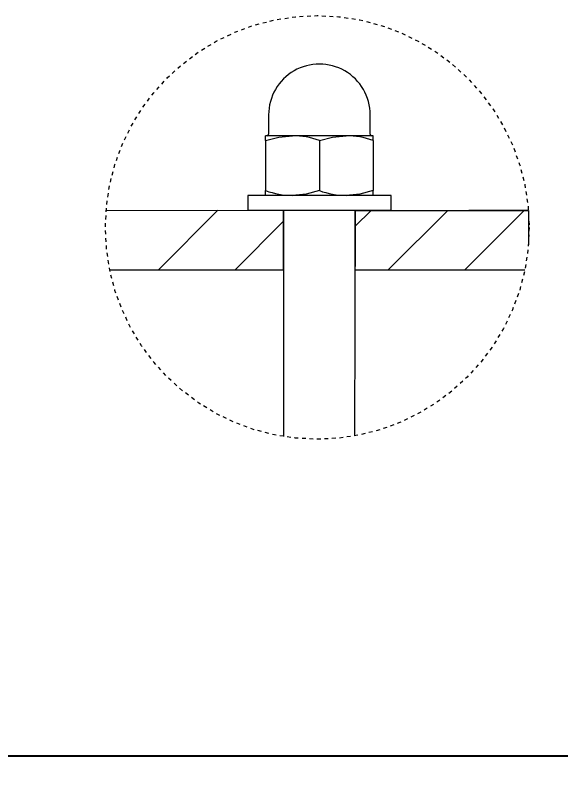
# Model space of a CAD drawing. Header units: inches. Extents: x -10 to 169, y -3 to 129.
# Drawn here: x 15 to 29.56, y -2.64 to 18.23 of the extents above; entities that cross this region are included whole.
import ezdxf

# ---------------------------------------------------------------- set-up
doc = ezdxf.new("R2010")
doc.units = ezdxf.units.IN
doc.linetypes.add('HIDDEN', pattern=[1.905, 1.27, -0.635])
for name, color, linetype, lineweight in [('ZANO_R', 7, 'Continuous', 0), ('ZANO_R_przerywana', 250, 'HIDDEN', 0), ('ZANO_W', 1, 'Continuous', 0)]:
    doc.layers.add(name, color=color, linetype=linetype, lineweight=lineweight)
doc.styles.get("Standard").update_dxf_attribs({"font": 'arial.ttf'})
doc.dimstyles.new('amerykanie', dxfattribs={"dimtxt": 50, "dimasz": 50, "dimexe": 0.5, "dimexo": 0.5, "dimgap": 1, "dimtad": 1, "dimdec": 0, "dimzin": 0, "dimlunit": 5, "dimtxsty": 'Standard', "dimcen": 0.09, "dimclrd": 1, "dimclre": 1, "dimclrt": 1, "dimazin": 0, "dimtfac": 1, "dimtdec": 0, "dimtmove": 0, "dimatfit": 3, "dimfxl": 1, "dimtzin": 0, "dimarcsym": 1})

# ---------------------------------------------------------------- blocks, each defined once
blk = doc.blocks.new('*D361')
at = {"layer": 'ZANO_W', "color": 1, "lineweight": -2}
for p, q in [((5.769, 2.464), (5.769, -2.055)), ((60.493, 2.464), (60.493, -2.055)), ((6.769, -1.555), (59.493, -1.555))]:
    blk.add_line(p, q, dxfattribs=at)
at = {"layer": 'ZANO_W', "color": 1}
for points in [[(6.769, -1.389), (6.769, -1.722), (5.769, -1.555)], [(59.493, -1.722), (59.493, -1.389), (60.493, -1.555)]]:
    blk.add_solid(points, dxfattribs=at)
at = {"layer": 'ZANO_W', "color": 1, "insert": (33.131, -0.215), "char_height": 1.625, "attachment_point": 5}
blk.add_mtext('54 3/4', dxfattribs=at)

msp = doc.modelspace()

# ---------------------------------------------------------------- linework, layer by layer
at = {"layer": 'ZANO_R'}
for p, q in [((21.75884, 15.58274), (21.75884, 15.06396)), ((24.47248, 15.06396), (24.47248, 15.58274)), ((21.67902, 14.89574), (21.67902, 15.02405)), ((22.39734, 15.02405), (21.67902, 15.02405)), ((21.67902, 14.89574), (22.03094, 14.98883)), ((21.67902, 14.89574), (21.67902, 13.5561)), ((22.03094, 14.98883), (22.39734, 15.02405)), ((23.83397, 15.02405), (22.39734, 15.02405)), ((23.11566, 14.89574), (23.46758, 14.98883)), ((23.11566, 14.89574), (23.11566, 13.5561)), ((23.46758, 14.98883), (23.83397, 15.02405)), ((24.5523, 15.02405), (23.83397, 15.02405)), ((24.5523, 14.89574), (24.5523, 15.02405)), ((24.5523, 14.89574), (24.5523, 13.5561)), ((21.20014, 13.42779), (21.20014, 13.02872)), ((25.03117, 13.42779), (21.20014, 13.42779)), ((21.67902, 13.42779), (21.67902, 13.5561)), ((22.76374, 13.46301), (22.39734, 13.42779)), ((23.11566, 13.5561), (22.76374, 13.46301)), ((24.20037, 13.46301), (23.83397, 13.42779)), ((24.5523, 13.5561), (24.20037, 13.46301)), ((24.5523, 13.42779), (24.5523, 13.5561)), ((25.03117, 13.02872), (25.03117, 13.42779)), ((17.41597, 13.0323), (22.1579, 13.02872)), ((18.80441, 11.43246), (20.40225, 13.03029)), ((25.03117, 13.02872), (21.20014, 13.02872)), ((22.1579, 11.43246), (22.1579, 13.02872)), ((22.1579, 13.02872), (22.1579, 6.98217)), ((24.07342, 13.02872), (24.05693, 6.9985)), ((24.07342, 11.43246), (24.07342, 13.02872)), ((24.07342, 13.02872), (28.70258, 13.02872)), ((24.07342, 12.60579), (24.49635, 13.02872)), ((24.94792, 11.43246), (26.54418, 13.02872)), ((26.99576, 11.43246), (28.59202, 13.02872)), ((28.70258, 13.02872), (27.10632, 13.02872)), ((20.85225, 11.43246), (22.1579, 12.73811)), ((22.1579, 11.43246), (17.51312, 11.43246)), ((28.60568, 11.43246), (24.07342, 11.43246))]:
    msp.add_line(p, q, dxfattribs=at)
msp.add_lwpolyline([(28.70258, 13.02872), (28.70258, 12.10894)], dxfattribs=at)
for centre, radius, start, end in [((23.11566, 15.58275), 1.35682, 359.999731, 180.000269), ((21.71892, 15.06397), 0.03992, 270.002935, 359.990235), ((24.5124, 15.06397), 0.03992, 180.009765, 269.997065), ((22.37897, 12.84648), 2.17765, 70.226957, 89.516766), ((23.81561, 12.84648), 2.17765, 70.226957, 89.516766), ((22.41572, 15.6055), 2.17779, 250.227931, 269.516264), ((23.85236, 15.6055), 2.17779, 250.227931, 269.516264)]:
    msp.add_arc(centre, radius, start, end, dxfattribs=at)
at = {"layer": 'ZANO_R_przerywana', "color": 1, "ltscale": 0.05}
msp.add_circle((23.0594, 12.5721), 5.66216, dxfattribs=at)

# ---------------------------------------------------------------- dimensions: what is measured, and where the dimension line sits
at = {"layer": 'ZANO_W'}
dim = msp.add_linear_dim(base=(60.49345, -1.55541), p1=(5.76907, 2.96418), p2=(60.49345, 2.96419), dimstyle='amerykanie', override={"dimtxt": 1.625, "dimasz": 1, "dimgap": 0.5, "dimdec": 4, "dimaunit": 1, "dimadec": 1, "dimtdec": 4, "dimtmove": 1, "dimfrac": 2}, dxfattribs=at)
dim.commit()
dim.dimension.update_dxf_attribs({"geometry": '*D361', "text_midpoint": (33.13126, -0.21465)})

doc.saveas('drawing.dxf')
